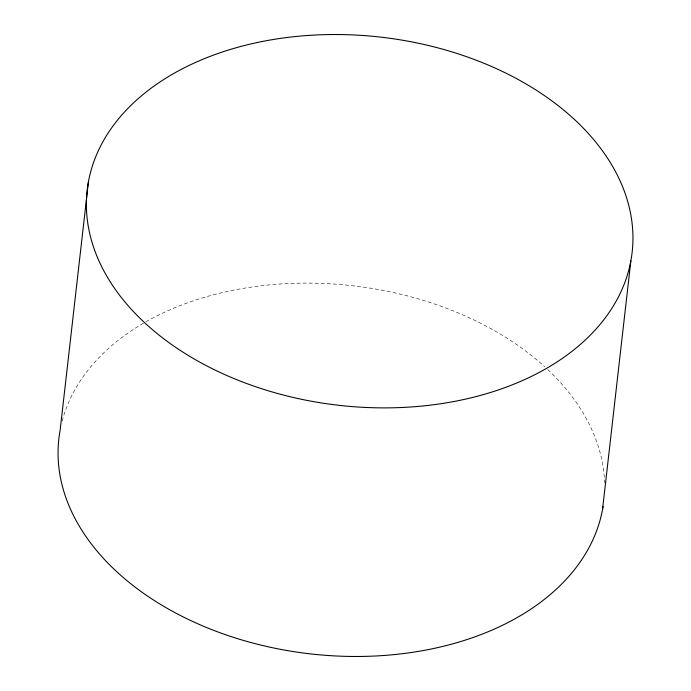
<?xml version="1.0" encoding="UTF-8"?>
<svg xmlns="http://www.w3.org/2000/svg" width="691" height="691" viewBox="0 0 691 691"><rect width="100%" height="100%" fill="white"/><g stroke="black" fill="none" stroke-linecap="round" stroke-linejoin="round"><path stroke-width="0.52" stroke-dasharray="3.46 2.59" d="M62.199 420.983A274.241 185.274 6.5 0 1 145.006 322.317M145.948 321.781A274.241 185.274 6.5 0 1 544.733 366.783M547.782 369.616A274.241 185.274 6.5 0 1 604.565 482.802"/><path stroke-width="1.04" d="M88.474 181.517L60.152 430.113A274.241 185.274 6.5 0 0 299.894 652.546A274.241 185.274 6.5 0 0 603.07 506.33M602.526 509.483L630.848 260.887A274.241 185.274 6.5 0 0 253.329 43.386A274.241 185.274 6.5 0 0 194.81 359.337A274.241 185.274 6.5 0 0 630.848 260.887"/></g></svg>
